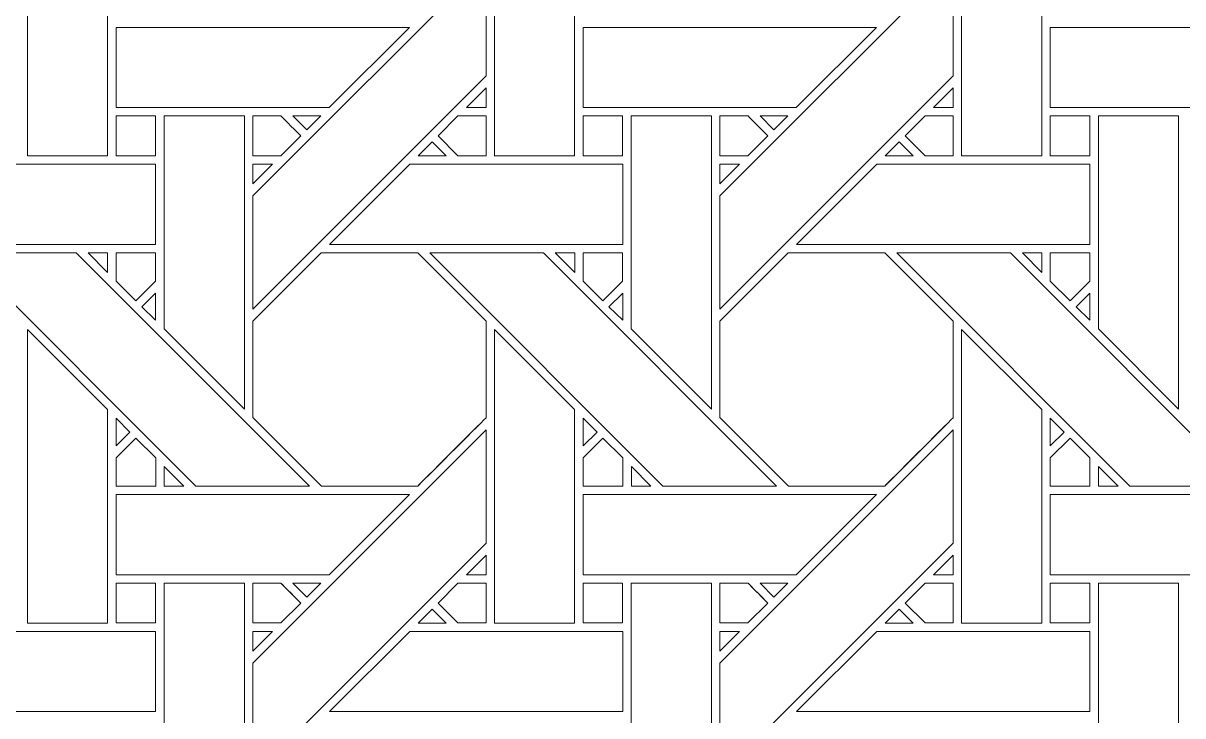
# Model space of a CAD drawing. Header units: inches. Extents: x 2.4 to 22.4, y -0.9 to 19.1.
# Drawn here: x 7.41 to 9.766, y 13.61 to 15.016 of the extents above; entities that cross this region are included whole.
import ezdxf

# ---------------------------------------------------------------- set-up
doc = ezdxf.new("R2010")
doc.units = ezdxf.units.IN
doc.header["$MEASUREMENT"] = 0
doc.layers.add('Design', color=7, linetype='Continuous', lineweight=0)

msp = doc.modelspace()

# ---------------------------------------------------------------- linework, layer by layer
at = {"layer": 'Design'}
for points, knots in [([(2.3829, 19.0948), (2.3829, 19.0948), (2.3829, -0.9052), (2.3829, -0.9052), (2.3829, -0.9052), (22.3829, -0.9052), (22.3829, -0.9052), (22.3829, -0.9052), (22.3829, 19.0948), (22.3829, 19.0948), (22.3829, 19.0948), (2.3829, 19.0948), (2.3829, 19.0948)], [0, 0, 0, 0, 1, 1, 1, 2, 2, 2, 3, 3, 3, 4, 4, 4, 4]), ([(3.3653, 18.1123), (3.3653, 18.1123), (3.3653, 0.0772), (3.3653, 0.0772), (3.3653, 0.0772), (21.4004, 0.0772), (21.4004, 0.0772), (21.4004, 0.0772), (21.4004, 18.1123), (21.4004, 18.1123), (21.4004, 18.1123), (3.3653, 18.1123), (3.3653, 18.1123)], [0, 0, 0, 0, 1, 1, 1, 2, 2, 2, 3, 3, 3, 4, 4, 4, 4]), ([(7.4188, 14.7468), (7.4188, 14.7468), (7.4188, 15.3426), (7.4188, 15.3426), (7.4188, 15.3426), (7.5816, 15.1805), (7.5816, 15.1805), (7.5816, 15.1805), (7.5816, 14.7468), (7.5816, 14.7468), (7.5816, 14.7468), (7.4188, 14.7468), (7.4188, 14.7468)], [0, 0, 0, 0, 1, 1, 1, 2, 2, 2, 3, 3, 3, 4, 4, 4, 4]), ([(8.3676, 14.7468), (8.3676, 14.7468), (8.3676, 15.3426), (8.3676, 15.3426), (8.3676, 15.3426), (8.5303, 15.1805), (8.5303, 15.1805), (8.5303, 15.1805), (8.5303, 14.7468), (8.5303, 14.7468), (8.5303, 14.7468), (8.3676, 14.7468), (8.3676, 14.7468)], [0, 0, 0, 0, 1, 1, 1, 2, 2, 2, 3, 3, 3, 4, 4, 4, 4]), ([(9.3163, 14.7468), (9.3163, 14.7468), (9.3163, 15.3426), (9.3163, 15.3426), (9.3163, 15.3426), (9.4791, 15.1805), (9.4791, 15.1805), (9.4791, 15.1805), (9.4791, 14.7468), (9.4791, 14.7468), (9.4791, 14.7468), (9.3163, 14.7468), (9.3163, 14.7468)], [0, 0, 0, 0, 1, 1, 1, 2, 2, 2, 3, 3, 3, 4, 4, 4, 4]), ([(8.3504, 14.909), (8.3504, 14.909), (7.8768, 14.4354), (7.8768, 14.4354), (7.8768, 14.4354), (7.8768, 14.6655), (7.8768, 14.6655), (7.8768, 14.6655), (8.3504, 15.139), (8.3504, 15.139), (8.3504, 15.139), (8.3504, 14.909), (8.3504, 14.909)], [0, 0, 0, 0, 1, 1, 1, 2, 2, 2, 3, 3, 3, 4, 4, 4, 4]), ([(9.2992, 14.909), (9.2992, 14.909), (8.8255, 14.4354), (8.8255, 14.4354), (8.8255, 14.4354), (8.8255, 14.6655), (8.8255, 14.6655), (8.8255, 14.6655), (9.2992, 15.139), (9.2992, 15.139), (9.2992, 15.139), (9.2992, 14.909), (9.2992, 14.909)], [0, 0, 0, 0, 1, 1, 1, 2, 2, 2, 3, 3, 3, 4, 4, 4, 4]), ([(8.1946, 15.0075), (8.1946, 15.0075), (8.0319, 14.8448), (8.0319, 14.8448), (8.0319, 14.8448), (7.5989, 14.8448), (7.5989, 14.8448), (7.5989, 14.8448), (7.5989, 15.0075), (7.5989, 15.0075), (7.5989, 15.0075), (8.1946, 15.0075), (8.1946, 15.0075)], [0, 0, 0, 0, 1, 1, 1, 2, 2, 2, 3, 3, 3, 4, 4, 4, 4]), ([(9.1433, 15.0075), (9.1433, 15.0075), (8.9806, 14.8448), (8.9806, 14.8448), (8.9806, 14.8448), (8.5476, 14.8448), (8.5476, 14.8448), (8.5476, 14.8448), (8.5476, 15.0075), (8.5476, 15.0075), (8.5476, 15.0075), (9.1433, 15.0075), (9.1433, 15.0075)], [0, 0, 0, 0, 1, 1, 1, 2, 2, 2, 3, 3, 3, 4, 4, 4, 4]), ([(10.0921, 15.0075), (10.0921, 15.0075), (9.9293, 14.8448), (9.9293, 14.8448), (9.9293, 14.8448), (9.4964, 14.8448), (9.4964, 14.8448), (9.4964, 14.8448), (9.4964, 15.0075), (9.4964, 15.0075), (9.4964, 15.0075), (10.0921, 15.0075), (10.0921, 15.0075)], [0, 0, 0, 0, 1, 1, 1, 2, 2, 2, 3, 3, 3, 4, 4, 4, 4]), ([(8.3504, 14.8449), (8.3504, 14.8449), (8.3107, 14.8449), (8.3107, 14.8449), (8.3107, 14.8449), (8.3504, 14.8846), (8.3504, 14.8846), (8.3504, 14.8846), (8.3504, 14.8449), (8.3504, 14.8449)], [0, 0, 0, 0, 1, 1, 1, 2, 2, 2, 3, 3, 3, 3]), ([(9.2992, 14.8449), (9.2992, 14.8449), (9.2594, 14.8449), (9.2594, 14.8449), (9.2594, 14.8449), (9.2992, 14.8846), (9.2992, 14.8846), (9.2992, 14.8846), (9.2992, 14.8449), (9.2992, 14.8449)], [0, 0, 0, 0, 1, 1, 1, 2, 2, 2, 3, 3, 3, 3]), ([(7.5989, 14.8276), (7.5989, 14.8276), (7.6791, 14.8276), (7.6791, 14.8276), (7.6791, 14.8276), (7.6791, 14.7468), (7.6791, 14.7468), (7.6791, 14.7468), (7.5989, 14.7468), (7.5989, 14.7468), (7.5989, 14.7468), (7.5989, 14.8276), (7.5989, 14.8276)], [0, 0, 0, 0, 1, 1, 1, 2, 2, 2, 3, 3, 3, 4, 4, 4, 4]), ([(7.6791, 14.7468), (7.6791, 14.7468), (7.5989, 14.7468), (7.5989, 14.7468), (7.5989, 14.7468), (7.5989, 14.8276), (7.5989, 14.8276), (7.5989, 14.8276), (7.6791, 14.8276), (7.6791, 14.8276), (7.6791, 14.8276), (7.6791, 14.7468), (7.6791, 14.7468)], [0, 0, 0, 0, 1, 1, 1, 2, 2, 2, 3, 3, 3, 4, 4, 4, 4]), ([(7.6967, 14.3954), (7.6967, 14.3954), (7.6967, 14.8276), (7.6967, 14.8276), (7.6967, 14.8276), (7.8596, 14.8276), (7.8596, 14.8276), (7.8596, 14.8276), (7.8596, 14.2324), (7.8596, 14.2324), (7.8596, 14.2324), (7.6967, 14.3954), (7.6967, 14.3954)], [0, 0, 0, 0, 1, 1, 1, 2, 2, 2, 3, 3, 3, 4, 4, 4, 4]), ([(7.9338, 14.8276), (7.9389, 14.8225), (7.9697, 14.7917), (7.9741, 14.7873), (7.9741, 14.7873), (7.9337, 14.7468), (7.9337, 14.7468), (7.9337, 14.7468), (7.8767, 14.7468), (7.8767, 14.7468), (7.8767, 14.7468), (7.8767, 14.8276), (7.8767, 14.8276), (7.8767, 14.8276), (7.9338, 14.8276), (7.9338, 14.8276)], [0, 0, 0, 0, 1, 1, 1, 2, 2, 2, 3, 3, 3, 4, 4, 4, 5, 5, 5, 5]), ([(7.9741, 14.7873), (7.9741, 14.7873), (7.9337, 14.7468), (7.9337, 14.7468), (7.9337, 14.7468), (7.8767, 14.7468), (7.8767, 14.7468), (7.8767, 14.7468), (7.8767, 14.8276), (7.8767, 14.8276), (7.8767, 14.8276), (7.9338, 14.8276), (7.9338, 14.8276), (7.9389, 14.8225), (7.9697, 14.7917), (7.9741, 14.7873)], [0, 0, 0, 0, 1, 1, 1, 2, 2, 2, 3, 3, 3, 4, 4, 4, 5, 5, 5, 5]), ([(7.9582, 14.8276), (7.9582, 14.8276), (8.0146, 14.8276), (8.0146, 14.8276), (8.0146, 14.8276), (7.9864, 14.7994), (7.9864, 14.7994), (7.9864, 14.7994), (7.9582, 14.8276), (7.9582, 14.8276)], [0, 0, 0, 0, 1, 1, 1, 2, 2, 2, 3, 3, 3, 3]), ([(8.2933, 14.7468), (8.2933, 14.7468), (8.2529, 14.7872), (8.2529, 14.7872), (8.2529, 14.7872), (8.2934, 14.8276), (8.2934, 14.8276), (8.2934, 14.8276), (8.3504, 14.8276), (8.3504, 14.8276), (8.3504, 14.8276), (8.3504, 14.7468), (8.3504, 14.7468), (8.3504, 14.7468), (8.2933, 14.7468), (8.2933, 14.7468)], [0, 0, 0, 0, 1, 1, 1, 2, 2, 2, 3, 3, 3, 4, 4, 4, 5, 5, 5, 5]), ([(8.2529, 14.7872), (8.2529, 14.7872), (8.2934, 14.8276), (8.2934, 14.8276), (8.2934, 14.8276), (8.3504, 14.8276), (8.3504, 14.8276), (8.3504, 14.8276), (8.3504, 14.7468), (8.3504, 14.7468), (8.3504, 14.7468), (8.2933, 14.7468), (8.2933, 14.7468), (8.2933, 14.7468), (8.2529, 14.7872), (8.2529, 14.7872)], [0, 0, 0, 0, 1, 1, 1, 2, 2, 2, 3, 3, 3, 4, 4, 4, 5, 5, 5, 5]), ([(8.5476, 14.8276), (8.5476, 14.8276), (8.6278, 14.8276), (8.6278, 14.8276), (8.6278, 14.8276), (8.6278, 14.7468), (8.6278, 14.7468), (8.6278, 14.7468), (8.5476, 14.7468), (8.5476, 14.7468), (8.5476, 14.7468), (8.5476, 14.8276), (8.5476, 14.8276)], [0, 0, 0, 0, 1, 1, 1, 2, 2, 2, 3, 3, 3, 4, 4, 4, 4]), ([(8.6278, 14.7468), (8.6278, 14.7468), (8.5476, 14.7468), (8.5476, 14.7468), (8.5476, 14.7468), (8.5476, 14.8276), (8.5476, 14.8276), (8.5476, 14.8276), (8.6278, 14.8276), (8.6278, 14.8276), (8.6278, 14.8276), (8.6278, 14.7468), (8.6278, 14.7468)], [0, 0, 0, 0, 1, 1, 1, 2, 2, 2, 3, 3, 3, 4, 4, 4, 4]), ([(8.6454, 14.3954), (8.6454, 14.3954), (8.6454, 14.8276), (8.6454, 14.8276), (8.6454, 14.8276), (8.8083, 14.8276), (8.8083, 14.8276), (8.8083, 14.8276), (8.8083, 14.2324), (8.8083, 14.2324), (8.8083, 14.2324), (8.6454, 14.3954), (8.6454, 14.3954)], [0, 0, 0, 0, 1, 1, 1, 2, 2, 2, 3, 3, 3, 4, 4, 4, 4]), ([(8.8825, 14.8276), (8.8877, 14.8225), (8.9184, 14.7917), (8.9228, 14.7873), (8.9228, 14.7873), (8.8824, 14.7468), (8.8824, 14.7468), (8.8824, 14.7468), (8.8255, 14.7468), (8.8255, 14.7468), (8.8255, 14.7468), (8.8255, 14.8276), (8.8255, 14.8276), (8.8255, 14.8276), (8.8825, 14.8276), (8.8825, 14.8276)], [0, 0, 0, 0, 1, 1, 1, 2, 2, 2, 3, 3, 3, 4, 4, 4, 5, 5, 5, 5]), ([(8.9228, 14.7873), (8.9228, 14.7873), (8.8824, 14.7468), (8.8824, 14.7468), (8.8824, 14.7468), (8.8255, 14.7468), (8.8255, 14.7468), (8.8255, 14.7468), (8.8255, 14.8276), (8.8255, 14.8276), (8.8255, 14.8276), (8.8825, 14.8276), (8.8825, 14.8276), (8.8877, 14.8224), (8.9185, 14.7916), (8.9228, 14.7873)], [0, 0, 0, 0, 1, 1, 1, 2, 2, 2, 3, 3, 3, 4, 4, 4, 5, 5, 5, 5]), ([(8.9069, 14.8276), (8.9069, 14.8276), (8.9634, 14.8276), (8.9634, 14.8276), (8.9634, 14.8276), (8.9351, 14.7994), (8.9351, 14.7994), (8.9351, 14.7994), (8.9069, 14.8276), (8.9069, 14.8276)], [0, 0, 0, 0, 1, 1, 1, 2, 2, 2, 3, 3, 3, 3]), ([(9.242, 14.7468), (9.242, 14.7468), (9.2017, 14.7872), (9.2017, 14.7872), (9.2017, 14.7872), (9.2421, 14.8276), (9.2421, 14.8276), (9.2421, 14.8276), (9.2991, 14.8276), (9.2991, 14.8276), (9.2991, 14.8276), (9.2991, 14.7468), (9.2991, 14.7468), (9.2991, 14.7468), (9.242, 14.7468), (9.242, 14.7468)], [0, 0, 0, 0, 1, 1, 1, 2, 2, 2, 3, 3, 3, 4, 4, 4, 5, 5, 5, 5]), ([(9.2991, 14.7468), (9.2991, 14.7468), (9.242, 14.7468), (9.242, 14.7468), (9.242, 14.7468), (9.2017, 14.7872), (9.2017, 14.7872), (9.2017, 14.7872), (9.2421, 14.8276), (9.2421, 14.8276), (9.2421, 14.8276), (9.2991, 14.8276), (9.2991, 14.8276), (9.2991, 14.8276), (9.2991, 14.7468), (9.2991, 14.7468)], [0, 0, 0, 0, 1, 1, 1, 2, 2, 2, 3, 3, 3, 4, 4, 4, 5, 5, 5, 5]), ([(9.4963, 14.8276), (9.4963, 14.8276), (9.5766, 14.8276), (9.5766, 14.8276), (9.5766, 14.8276), (9.5766, 14.7468), (9.5766, 14.7468), (9.5766, 14.7468), (9.4963, 14.7468), (9.4963, 14.7468), (9.4963, 14.7468), (9.4963, 14.8276), (9.4963, 14.8276)], [0, 0, 0, 0, 1, 1, 1, 2, 2, 2, 3, 3, 3, 4, 4, 4, 4]), ([(9.5766, 14.8276), (9.5766, 14.8276), (9.5766, 14.7468), (9.5766, 14.7468), (9.5766, 14.7468), (9.4963, 14.7468), (9.4963, 14.7468), (9.4963, 14.7468), (9.4963, 14.8276), (9.4963, 14.8276), (9.4963, 14.8276), (9.5766, 14.8276), (9.5766, 14.8276)], [0, 0, 0, 0, 1, 1, 1, 2, 2, 2, 3, 3, 3, 4, 4, 4, 4]), ([(9.5942, 14.3954), (9.5942, 14.3954), (9.5942, 14.8276), (9.5942, 14.8276), (9.5942, 14.8276), (9.7571, 14.8276), (9.7571, 14.8276), (9.7571, 14.8276), (9.7571, 14.2324), (9.7571, 14.2324), (9.7571, 14.2324), (9.5942, 14.3954), (9.5942, 14.3954)], [0, 0, 0, 0, 1, 1, 1, 2, 2, 2, 3, 3, 3, 4, 4, 4, 4]), ([(8.2691, 14.7468), (8.2691, 14.7468), (8.2126, 14.7468), (8.2126, 14.7468), (8.2126, 14.7468), (8.2408, 14.775), (8.2408, 14.775), (8.2408, 14.775), (8.2691, 14.7468), (8.2691, 14.7468)], [0, 0, 0, 0, 1, 1, 1, 2, 2, 2, 3, 3, 3, 3]), ([(9.1613, 14.7468), (9.1613, 14.7468), (9.1896, 14.775), (9.1896, 14.775), (9.1896, 14.775), (9.2178, 14.7468), (9.2178, 14.7468), (9.2178, 14.7468), (9.1613, 14.7468), (9.1613, 14.7468)], [0, 0, 0, 0, 1, 1, 1, 2, 2, 2, 3, 3, 3, 3]), ([(7.6792, 14.7296), (7.6792, 14.7296), (7.6792, 14.5668), (7.6792, 14.5668), (7.6792, 14.5668), (7.0839, 14.5668), (7.0839, 14.5668), (7.0839, 14.5668), (7.2467, 14.7296), (7.2467, 14.7296), (7.2467, 14.7296), (7.6792, 14.7296), (7.6792, 14.7296)], [0, 0, 0, 0, 1, 1, 1, 2, 2, 2, 3, 3, 3, 4, 4, 4, 4]), ([(7.9166, 14.7296), (7.9166, 14.7296), (7.8768, 14.6898), (7.8768, 14.6898), (7.8768, 14.6898), (7.8768, 14.7296), (7.8768, 14.7296), (7.8768, 14.7296), (7.9166, 14.7296), (7.9166, 14.7296)], [0, 0, 0, 0, 1, 1, 1, 2, 2, 2, 3, 3, 3, 3]), ([(8.6279, 14.7296), (8.6279, 14.7296), (8.6279, 14.5668), (8.6279, 14.5668), (8.6279, 14.5668), (8.0326, 14.5668), (8.0326, 14.5668), (8.0326, 14.5668), (8.1954, 14.7296), (8.1954, 14.7296), (8.1954, 14.7296), (8.6279, 14.7296), (8.6279, 14.7296)], [0, 0, 0, 0, 1, 1, 1, 2, 2, 2, 3, 3, 3, 4, 4, 4, 4]), ([(8.8653, 14.7296), (8.8653, 14.7296), (8.8255, 14.6898), (8.8255, 14.6898), (8.8255, 14.6898), (8.8255, 14.7296), (8.8255, 14.7296), (8.8255, 14.7296), (8.8653, 14.7296), (8.8653, 14.7296)], [0, 0, 0, 0, 1, 1, 1, 2, 2, 2, 3, 3, 3, 3]), ([(9.5766, 14.7296), (9.5766, 14.7296), (9.5766, 14.5668), (9.5766, 14.5668), (9.5766, 14.5668), (8.9813, 14.5668), (8.9813, 14.5668), (8.9813, 14.5668), (9.1442, 14.7296), (9.1442, 14.7296), (9.1442, 14.7296), (9.5766, 14.7296), (9.5766, 14.7296)], [0, 0, 0, 0, 1, 1, 1, 2, 2, 2, 3, 3, 3, 4, 4, 4, 4]), ([(7.9918, 14.076), (7.9918, 14.076), (7.7607, 14.076), (7.7607, 14.076), (7.7607, 14.076), (7.2872, 14.5497), (7.2872, 14.5497), (7.2872, 14.5497), (7.5181, 14.5497), (7.5181, 14.5497), (7.5181, 14.5497), (7.9918, 14.076), (7.9918, 14.076)], [0, 0, 0, 0, 1, 1, 1, 2, 2, 2, 3, 3, 3, 4, 4, 4, 4]), ([(7.5422, 14.5497), (7.5422, 14.5497), (7.5817, 14.5497), (7.5817, 14.5497), (7.5817, 14.5497), (7.5817, 14.5099), (7.5817, 14.5099), (7.5817, 14.5099), (7.5422, 14.5497), (7.5422, 14.5497)], [0, 0, 0, 0, 1, 1, 1, 2, 2, 2, 3, 3, 3, 3]), ([(7.6791, 14.5497), (7.6791, 14.5497), (7.6791, 14.4921), (7.6791, 14.4921), (7.6791, 14.4921), (7.6391, 14.4523), (7.6391, 14.4523), (7.6391, 14.4523), (7.5988, 14.4925), (7.5988, 14.4925), (7.5988, 14.4925), (7.5988, 14.5497), (7.5988, 14.5497), (7.5988, 14.5497), (7.6791, 14.5497), (7.6791, 14.5497)], [0, 0, 0, 0, 1, 1, 1, 2, 2, 2, 3, 3, 3, 4, 4, 4, 5, 5, 5, 5]), ([(7.6392, 14.4522), (7.6392, 14.4522), (7.5988, 14.4925), (7.5988, 14.4925), (7.5988, 14.4925), (7.5988, 14.5497), (7.5988, 14.5497), (7.5988, 14.5497), (7.6791, 14.5497), (7.6791, 14.5497), (7.6791, 14.5497), (7.6791, 14.4921), (7.6791, 14.4921), (7.6791, 14.4921), (7.6392, 14.4522), (7.6392, 14.4522)], [0, 0, 0, 0, 1, 1, 1, 2, 2, 2, 3, 3, 3, 4, 4, 4, 5, 5, 5, 5]), ([(8.0154, 14.5497), (8.0154, 14.5497), (8.2116, 14.5497), (8.2116, 14.5497), (8.2116, 14.5497), (8.3504, 14.411), (8.3504, 14.411), (8.3504, 14.411), (8.3504, 14.2148), (8.3504, 14.2148), (8.3326, 14.1969), (8.2207, 14.0851), (8.2117, 14.0761), (8.2117, 14.0761), (8.016, 14.0761), (8.016, 14.0761), (8.016, 14.0761), (7.8767, 14.2153), (7.8767, 14.2153), (7.8767, 14.2153), (7.8767, 14.411), (7.8767, 14.411), (7.8767, 14.411), (8.0154, 14.5497), (8.0154, 14.5497)], [0, 0, 0, 0, 1, 1, 1, 2, 2, 2, 3, 3, 3, 4, 4, 4, 5, 5, 5, 6, 6, 6, 7, 7, 7, 8, 8, 8, 8]), ([(8.3504, 14.411), (8.3504, 14.411), (8.3504, 14.2148), (8.3504, 14.2148), (8.3323, 14.1966), (8.2204, 14.0849), (8.2117, 14.0761), (8.2117, 14.0761), (8.016, 14.0761), (8.016, 14.0761), (8.016, 14.0761), (7.8767, 14.2153), (7.8767, 14.2153), (7.8767, 14.2153), (7.8767, 14.411), (7.8767, 14.411), (7.8767, 14.411), (8.0154, 14.5497), (8.0154, 14.5497), (8.0154, 14.5497), (8.2116, 14.5497), (8.2116, 14.5497), (8.2116, 14.5497), (8.3504, 14.411), (8.3504, 14.411)], [0, 0, 0, 0, 1, 1, 1, 2, 2, 2, 3, 3, 3, 4, 4, 4, 5, 5, 5, 6, 6, 6, 7, 7, 7, 8, 8, 8, 8]), ([(8.9405, 14.076), (8.9405, 14.076), (8.7095, 14.076), (8.7095, 14.076), (8.7095, 14.076), (8.2359, 14.5497), (8.2359, 14.5497), (8.2359, 14.5497), (8.4669, 14.5497), (8.4669, 14.5497), (8.4669, 14.5497), (8.9405, 14.076), (8.9405, 14.076)], [0, 0, 0, 0, 1, 1, 1, 2, 2, 2, 3, 3, 3, 4, 4, 4, 4]), ([(8.491, 14.5497), (8.491, 14.5497), (8.5304, 14.5497), (8.5304, 14.5497), (8.5304, 14.5497), (8.5304, 14.5099), (8.5304, 14.5099), (8.5304, 14.5099), (8.491, 14.5497), (8.491, 14.5497)], [0, 0, 0, 0, 1, 1, 1, 2, 2, 2, 3, 3, 3, 3]), ([(8.6278, 14.5497), (8.6278, 14.5497), (8.6278, 14.4921), (8.6278, 14.4921), (8.6278, 14.4921), (8.5879, 14.4522), (8.5879, 14.4522), (8.5879, 14.4522), (8.5476, 14.4925), (8.5476, 14.4925), (8.5476, 14.4925), (8.5476, 14.5497), (8.5476, 14.5497), (8.5476, 14.5497), (8.6278, 14.5497), (8.6278, 14.5497)], [0, 0, 0, 0, 1, 1, 1, 2, 2, 2, 3, 3, 3, 4, 4, 4, 5, 5, 5, 5]), ([(8.5879, 14.4522), (8.5879, 14.4522), (8.5476, 14.4925), (8.5476, 14.4925), (8.5476, 14.4925), (8.5476, 14.5497), (8.5476, 14.5497), (8.5476, 14.5497), (8.6278, 14.5497), (8.6278, 14.5497), (8.6278, 14.5497), (8.6278, 14.4921), (8.6278, 14.4921), (8.6278, 14.4921), (8.5879, 14.4522), (8.5879, 14.4522)], [0, 0, 0, 0, 1, 1, 1, 2, 2, 2, 3, 3, 3, 4, 4, 4, 5, 5, 5, 5]), ([(8.9642, 14.5497), (8.9642, 14.5497), (9.1604, 14.5497), (9.1604, 14.5497), (9.1604, 14.5497), (9.2991, 14.411), (9.2991, 14.411), (9.2991, 14.411), (9.2991, 14.2148), (9.2991, 14.2148), (9.2813, 14.1969), (9.1694, 14.0851), (9.1604, 14.0761), (9.1604, 14.0761), (8.9647, 14.0761), (8.9647, 14.0761), (8.9647, 14.0761), (8.8255, 14.2153), (8.8255, 14.2153), (8.8255, 14.2153), (8.8255, 14.411), (8.8255, 14.411), (8.8255, 14.411), (8.9642, 14.5497), (8.9642, 14.5497)], [0, 0, 0, 0, 1, 1, 1, 2, 2, 2, 3, 3, 3, 4, 4, 4, 5, 5, 5, 6, 6, 6, 7, 7, 7, 8, 8, 8, 8]), ([(9.2991, 14.411), (9.2991, 14.411), (9.2991, 14.2148), (9.2991, 14.2148), (9.281, 14.1966), (9.1692, 14.0849), (9.1604, 14.0761), (9.1604, 14.0761), (8.9647, 14.0761), (8.9647, 14.0761), (8.9647, 14.0761), (8.8255, 14.2153), (8.8255, 14.2153), (8.8255, 14.2153), (8.8255, 14.411), (8.8255, 14.411), (8.8255, 14.411), (8.9642, 14.5497), (8.9642, 14.5497), (8.9642, 14.5497), (9.1604, 14.5497), (9.1604, 14.5497), (9.1604, 14.5497), (9.2991, 14.411), (9.2991, 14.411)], [0, 0, 0, 0, 1, 1, 1, 2, 2, 2, 3, 3, 3, 4, 4, 4, 5, 5, 5, 6, 6, 6, 7, 7, 7, 8, 8, 8, 8]), ([(9.8892, 14.076), (9.8892, 14.076), (9.6582, 14.076), (9.6582, 14.076), (9.6582, 14.076), (9.1846, 14.5497), (9.1846, 14.5497), (9.1846, 14.5497), (9.4156, 14.5497), (9.4156, 14.5497), (9.4156, 14.5497), (9.8892, 14.076), (9.8892, 14.076)], [0, 0, 0, 0, 1, 1, 1, 2, 2, 2, 3, 3, 3, 4, 4, 4, 4]), ([(9.4397, 14.5497), (9.4397, 14.5497), (9.4791, 14.5497), (9.4791, 14.5497), (9.4791, 14.5497), (9.4791, 14.5099), (9.4791, 14.5099), (9.4791, 14.5099), (9.4397, 14.5497), (9.4397, 14.5497)], [0, 0, 0, 0, 1, 1, 1, 2, 2, 2, 3, 3, 3, 3]), ([(9.5766, 14.5497), (9.5766, 14.5497), (9.5766, 14.4921), (9.5766, 14.4921), (9.5766, 14.4921), (9.5366, 14.4522), (9.5366, 14.4522), (9.5366, 14.4522), (9.4963, 14.4925), (9.4963, 14.4925), (9.4963, 14.4925), (9.4963, 14.5497), (9.4963, 14.5497), (9.4963, 14.5497), (9.5766, 14.5497), (9.5766, 14.5497)], [0, 0, 0, 0, 1, 1, 1, 2, 2, 2, 3, 3, 3, 4, 4, 4, 5, 5, 5, 5]), ([(9.5366, 14.4522), (9.5366, 14.4522), (9.4963, 14.4925), (9.4963, 14.4925), (9.4963, 14.4925), (9.4963, 14.5497), (9.4963, 14.5497), (9.4963, 14.5497), (9.5766, 14.5497), (9.5766, 14.5497), (9.5766, 14.5497), (9.5766, 14.4921), (9.5766, 14.4921), (9.5766, 14.4921), (9.5366, 14.4522), (9.5366, 14.4522)], [0, 0, 0, 0, 1, 1, 1, 2, 2, 2, 3, 3, 3, 4, 4, 4, 5, 5, 5, 5]), ([(7.6792, 14.4679), (7.6792, 14.4679), (7.6792, 14.4127), (7.6792, 14.4127), (7.6792, 14.4127), (7.6514, 14.4401), (7.6514, 14.4401), (7.6514, 14.4401), (7.6792, 14.4679), (7.6792, 14.4679)], [0, 0, 0, 0, 1, 1, 1, 2, 2, 2, 3, 3, 3, 3]), ([(8.6279, 14.4679), (8.6279, 14.4679), (8.6279, 14.4127), (8.6279, 14.4127), (8.6279, 14.4127), (8.6001, 14.4401), (8.6001, 14.4401), (8.6001, 14.4401), (8.6279, 14.4679), (8.6279, 14.4679)], [0, 0, 0, 0, 1, 1, 1, 2, 2, 2, 3, 3, 3, 3]), ([(9.5766, 14.4679), (9.5766, 14.4679), (9.5766, 14.4127), (9.5766, 14.4127), (9.5766, 14.4127), (9.5488, 14.4401), (9.5488, 14.4401), (9.5488, 14.4401), (9.5766, 14.4679), (9.5766, 14.4679)], [0, 0, 0, 0, 1, 1, 1, 2, 2, 2, 3, 3, 3, 3]), ([(7.4188, 13.798), (7.4188, 13.798), (7.4188, 14.3939), (7.4188, 14.3939), (7.4188, 14.3939), (7.5816, 14.2317), (7.5816, 14.2317), (7.5816, 14.2317), (7.5816, 13.798), (7.5816, 13.798), (7.5816, 13.798), (7.4188, 13.798), (7.4188, 13.798)], [0, 0, 0, 0, 1, 1, 1, 2, 2, 2, 3, 3, 3, 4, 4, 4, 4]), ([(8.3676, 13.798), (8.3676, 13.798), (8.3676, 14.3939), (8.3676, 14.3939), (8.3676, 14.3939), (8.5303, 14.2317), (8.5303, 14.2317), (8.5303, 14.2317), (8.5303, 13.798), (8.5303, 13.798), (8.5303, 13.798), (8.3676, 13.798), (8.3676, 13.798)], [0, 0, 0, 0, 1, 1, 1, 2, 2, 2, 3, 3, 3, 4, 4, 4, 4]), ([(9.3163, 13.798), (9.3163, 13.798), (9.3163, 14.3939), (9.3163, 14.3939), (9.3163, 14.3939), (9.4791, 14.2317), (9.4791, 14.2317), (9.4791, 14.2317), (9.4791, 13.798), (9.4791, 13.798), (9.4791, 13.798), (9.3163, 13.798), (9.3163, 13.798)], [0, 0, 0, 0, 1, 1, 1, 2, 2, 2, 3, 3, 3, 4, 4, 4, 4]), ([(7.5989, 14.1575), (7.5989, 14.1575), (7.5989, 14.2142), (7.5989, 14.2142), (7.5989, 14.2142), (7.6271, 14.1857), (7.6271, 14.1857), (7.6271, 14.1857), (7.5989, 14.1575), (7.5989, 14.1575)], [0, 0, 0, 0, 1, 1, 1, 2, 2, 2, 3, 3, 3, 3]), ([(8.5476, 14.1575), (8.5476, 14.1575), (8.5476, 14.2142), (8.5476, 14.2142), (8.5476, 14.2142), (8.5758, 14.1857), (8.5758, 14.1857), (8.5758, 14.1857), (8.5476, 14.1575), (8.5476, 14.1575)], [0, 0, 0, 0, 1, 1, 1, 2, 2, 2, 3, 3, 3, 3]), ([(9.4964, 14.1575), (9.4964, 14.1575), (9.4964, 14.2142), (9.4964, 14.2142), (9.4964, 14.2142), (9.5246, 14.1857), (9.5246, 14.1857), (9.5246, 14.1857), (9.4964, 14.1575), (9.4964, 14.1575)], [0, 0, 0, 0, 1, 1, 1, 2, 2, 2, 3, 3, 3, 3]), ([(8.3504, 13.9603), (8.3504, 13.9603), (7.8768, 13.4866), (7.8768, 13.4866), (7.8768, 13.4866), (7.8768, 13.7167), (7.8768, 13.7167), (7.8768, 13.7167), (8.3504, 14.1903), (8.3504, 14.1903), (8.3504, 14.1903), (8.3504, 13.9603), (8.3504, 13.9603)], [0, 0, 0, 0, 1, 1, 1, 2, 2, 2, 3, 3, 3, 4, 4, 4, 4]), ([(9.2992, 13.9603), (9.2992, 13.9603), (8.8255, 13.4866), (8.8255, 13.4866), (8.8255, 13.4866), (8.8255, 13.7167), (8.8255, 13.7167), (8.8255, 13.7167), (9.2992, 14.1903), (9.2992, 14.1903), (9.2992, 14.1903), (9.2992, 13.9603), (9.2992, 13.9603)], [0, 0, 0, 0, 1, 1, 1, 2, 2, 2, 3, 3, 3, 4, 4, 4, 4]), ([(7.5988, 14.0759), (7.5988, 14.0759), (7.5988, 14.1331), (7.5988, 14.1331), (7.5988, 14.1331), (7.6392, 14.1735), (7.6392, 14.1735), (7.6392, 14.1735), (7.6795, 14.1331), (7.6795, 14.1331), (7.6795, 14.1331), (7.6795, 14.0759), (7.6795, 14.0759), (7.6795, 14.0759), (7.5988, 14.0759), (7.5988, 14.0759)], [0, 0, 0, 0, 1, 1, 1, 2, 2, 2, 3, 3, 3, 4, 4, 4, 5, 5, 5, 5]), ([(7.6392, 14.1735), (7.6392, 14.1735), (7.6795, 14.1331), (7.6795, 14.1331), (7.6795, 14.1331), (7.6795, 14.0759), (7.6795, 14.0759), (7.6795, 14.0759), (7.5988, 14.0759), (7.5988, 14.0759), (7.5988, 14.0759), (7.5988, 14.1331), (7.5988, 14.1331), (7.5988, 14.1331), (7.6392, 14.1735), (7.6392, 14.1735)], [0, 0, 0, 0, 1, 1, 1, 2, 2, 2, 3, 3, 3, 4, 4, 4, 5, 5, 5, 5]), ([(8.5476, 14.0759), (8.5476, 14.0759), (8.5476, 14.1332), (8.5476, 14.1332), (8.5476, 14.1332), (8.5879, 14.1735), (8.5879, 14.1735), (8.5879, 14.1735), (8.6282, 14.1332), (8.6282, 14.1332), (8.6282, 14.1332), (8.6282, 14.0759), (8.6282, 14.0759), (8.6282, 14.0759), (8.5476, 14.0759), (8.5476, 14.0759)], [0, 0, 0, 0, 1, 1, 1, 2, 2, 2, 3, 3, 3, 4, 4, 4, 5, 5, 5, 5]), ([(8.5879, 14.1735), (8.5879, 14.1735), (8.6282, 14.1332), (8.6282, 14.1332), (8.6282, 14.1332), (8.6282, 14.0759), (8.6282, 14.0759), (8.6282, 14.0759), (8.5476, 14.0759), (8.5476, 14.0759), (8.5476, 14.0759), (8.5476, 14.1332), (8.5476, 14.1332), (8.5476, 14.1332), (8.5879, 14.1735), (8.5879, 14.1735)], [0, 0, 0, 0, 1, 1, 1, 2, 2, 2, 3, 3, 3, 4, 4, 4, 5, 5, 5, 5]), ([(9.4963, 14.0759), (9.4963, 14.0759), (9.4963, 14.1332), (9.4963, 14.1332), (9.4963, 14.1332), (9.5367, 14.1735), (9.5367, 14.1735), (9.5367, 14.1735), (9.577, 14.1332), (9.577, 14.1332), (9.577, 14.1332), (9.577, 14.0759), (9.577, 14.0759), (9.577, 14.0759), (9.4963, 14.0759), (9.4963, 14.0759)], [0, 0, 0, 0, 1, 1, 1, 2, 2, 2, 3, 3, 3, 4, 4, 4, 5, 5, 5, 5]), ([(9.5367, 14.1735), (9.5367, 14.1735), (9.577, 14.1332), (9.577, 14.1332), (9.577, 14.1332), (9.577, 14.0759), (9.577, 14.0759), (9.577, 14.0759), (9.4963, 14.0759), (9.4963, 14.0759), (9.4963, 14.0759), (9.4963, 14.1332), (9.4963, 14.1332), (9.4963, 14.1332), (9.5367, 14.1735), (9.5367, 14.1735)], [0, 0, 0, 0, 1, 1, 1, 2, 2, 2, 3, 3, 3, 4, 4, 4, 5, 5, 5, 5]), ([(7.6968, 14.076), (7.6968, 14.076), (7.6968, 14.1158), (7.6968, 14.1158), (7.6968, 14.1158), (7.7365, 14.076), (7.7365, 14.076), (7.7365, 14.076), (7.6968, 14.076), (7.6968, 14.076)], [0, 0, 0, 0, 1, 1, 1, 2, 2, 2, 3, 3, 3, 3]), ([(8.6455, 14.076), (8.6455, 14.076), (8.6455, 14.1158), (8.6455, 14.1158), (8.6455, 14.1158), (8.6853, 14.076), (8.6853, 14.076), (8.6853, 14.076), (8.6455, 14.076), (8.6455, 14.076)], [0, 0, 0, 0, 1, 1, 1, 2, 2, 2, 3, 3, 3, 3]), ([(9.5943, 14.076), (9.5943, 14.076), (9.5943, 14.1158), (9.5943, 14.1158), (9.5943, 14.1158), (9.634, 14.076), (9.634, 14.076), (9.634, 14.076), (9.5943, 14.076), (9.5943, 14.076)], [0, 0, 0, 0, 1, 1, 1, 2, 2, 2, 3, 3, 3, 3]), ([(8.1946, 14.0588), (8.1946, 14.0588), (8.0319, 13.8961), (8.0319, 13.8961), (8.0319, 13.8961), (7.5989, 13.8961), (7.5989, 13.8961), (7.5989, 13.8961), (7.5989, 14.0588), (7.5989, 14.0588), (7.5989, 14.0588), (8.1946, 14.0588), (8.1946, 14.0588)], [0, 0, 0, 0, 1, 1, 1, 2, 2, 2, 3, 3, 3, 4, 4, 4, 4]), ([(9.1433, 14.0588), (9.1433, 14.0588), (8.9806, 13.8961), (8.9806, 13.8961), (8.9806, 13.8961), (8.5476, 13.8961), (8.5476, 13.8961), (8.5476, 13.8961), (8.5476, 14.0588), (8.5476, 14.0588), (8.5476, 14.0588), (9.1433, 14.0588), (9.1433, 14.0588)], [0, 0, 0, 0, 1, 1, 1, 2, 2, 2, 3, 3, 3, 4, 4, 4, 4]), ([(10.0921, 14.0588), (10.0921, 14.0588), (9.9293, 13.8961), (9.9293, 13.8961), (9.9293, 13.8961), (9.4964, 13.8961), (9.4964, 13.8961), (9.4964, 13.8961), (9.4964, 14.0588), (9.4964, 14.0588), (9.4964, 14.0588), (10.0921, 14.0588), (10.0921, 14.0588)], [0, 0, 0, 0, 1, 1, 1, 2, 2, 2, 3, 3, 3, 4, 4, 4, 4]), ([(8.3504, 13.8961), (8.3504, 13.8961), (8.3107, 13.8961), (8.3107, 13.8961), (8.3107, 13.8961), (8.3504, 13.9359), (8.3504, 13.9359), (8.3504, 13.9359), (8.3504, 13.8961), (8.3504, 13.8961)], [0, 0, 0, 0, 1, 1, 1, 2, 2, 2, 3, 3, 3, 3]), ([(9.2992, 13.8961), (9.2992, 13.8961), (9.2594, 13.8961), (9.2594, 13.8961), (9.2594, 13.8961), (9.2992, 13.9359), (9.2992, 13.9359), (9.2992, 13.9359), (9.2992, 13.8961), (9.2992, 13.8961)], [0, 0, 0, 0, 1, 1, 1, 2, 2, 2, 3, 3, 3, 3]), ([(7.5989, 13.8789), (7.5989, 13.8789), (7.6791, 13.8789), (7.6791, 13.8789), (7.6791, 13.8789), (7.6791, 13.7981), (7.6791, 13.7981), (7.6791, 13.7981), (7.5989, 13.7981), (7.5989, 13.7981), (7.5989, 13.7981), (7.5989, 13.8789), (7.5989, 13.8789)], [0, 0, 0, 0, 1, 1, 1, 2, 2, 2, 3, 3, 3, 4, 4, 4, 4]), ([(7.6791, 13.8789), (7.6791, 13.8789), (7.6791, 13.7981), (7.6791, 13.7981), (7.6791, 13.7981), (7.5989, 13.7981), (7.5989, 13.7981), (7.5989, 13.7981), (7.5989, 13.8789), (7.5989, 13.8789), (7.5989, 13.8789), (7.6791, 13.8789), (7.6791, 13.8789)], [0, 0, 0, 0, 1, 1, 1, 2, 2, 2, 3, 3, 3, 4, 4, 4, 4]), ([(7.8596, 13.8788), (7.8596, 13.8788), (7.8596, 13.2837), (7.8596, 13.2837), (7.8596, 13.2837), (7.6967, 13.4466), (7.6967, 13.4466), (7.6967, 13.4466), (7.6967, 13.8788), (7.6967, 13.8788), (7.6967, 13.8788), (7.8596, 13.8788), (7.8596, 13.8788)], [0, 0, 0, 0, 1, 1, 1, 2, 2, 2, 3, 3, 3, 4, 4, 4, 4]), ([(7.9338, 13.8789), (7.9389, 13.8738), (7.9697, 13.8429), (7.9741, 13.8385), (7.9741, 13.8385), (7.9337, 13.7981), (7.9337, 13.7981), (7.9337, 13.7981), (7.8767, 13.7981), (7.8767, 13.7981), (7.8767, 13.7981), (7.8767, 13.8789), (7.8767, 13.8789), (7.8767, 13.8789), (7.9338, 13.8789), (7.9338, 13.8789)], [0, 0, 0, 0, 1, 1, 1, 2, 2, 2, 3, 3, 3, 4, 4, 4, 5, 5, 5, 5]), ([(7.9741, 13.8385), (7.9741, 13.8385), (7.9337, 13.7981), (7.9337, 13.7981), (7.9337, 13.7981), (7.8767, 13.7981), (7.8767, 13.7981), (7.8767, 13.7981), (7.8767, 13.8789), (7.8767, 13.8789), (7.8767, 13.8789), (7.9338, 13.8789), (7.9338, 13.8789), (7.939, 13.8736), (7.9698, 13.8428), (7.9741, 13.8385)], [0, 0, 0, 0, 1, 1, 1, 2, 2, 2, 3, 3, 3, 4, 4, 4, 5, 5, 5, 5]), ([(7.9582, 13.8788), (7.9582, 13.8788), (8.0146, 13.8788), (8.0146, 13.8788), (8.0146, 13.8788), (7.9864, 13.8506), (7.9864, 13.8506), (7.9864, 13.8506), (7.9582, 13.8788), (7.9582, 13.8788)], [0, 0, 0, 0, 1, 1, 1, 2, 2, 2, 3, 3, 3, 3]), ([(8.2933, 13.7981), (8.2933, 13.7981), (8.2529, 13.8385), (8.2529, 13.8385), (8.2529, 13.8385), (8.2934, 13.8789), (8.2934, 13.8789), (8.2934, 13.8789), (8.3504, 13.8789), (8.3504, 13.8789), (8.3504, 13.8789), (8.3504, 13.7981), (8.3504, 13.7981), (8.3504, 13.7981), (8.2933, 13.7981), (8.2933, 13.7981)], [0, 0, 0, 0, 1, 1, 1, 2, 2, 2, 3, 3, 3, 4, 4, 4, 5, 5, 5, 5]), ([(8.2529, 13.8385), (8.2529, 13.8385), (8.2934, 13.8789), (8.2934, 13.8789), (8.2934, 13.8789), (8.3504, 13.8789), (8.3504, 13.8789), (8.3504, 13.8789), (8.3504, 13.7981), (8.3504, 13.7981), (8.3504, 13.7981), (8.2933, 13.7981), (8.2933, 13.7981), (8.2933, 13.7981), (8.2529, 13.8385), (8.2529, 13.8385)], [0, 0, 0, 0, 1, 1, 1, 2, 2, 2, 3, 3, 3, 4, 4, 4, 5, 5, 5, 5]), ([(8.5476, 13.8789), (8.5476, 13.8789), (8.6278, 13.8789), (8.6278, 13.8789), (8.6278, 13.8789), (8.6278, 13.7981), (8.6278, 13.7981), (8.6278, 13.7981), (8.5476, 13.7981), (8.5476, 13.7981), (8.5476, 13.7981), (8.5476, 13.8789), (8.5476, 13.8789)], [0, 0, 0, 0, 1, 1, 1, 2, 2, 2, 3, 3, 3, 4, 4, 4, 4]), ([(8.6278, 13.7981), (8.6278, 13.7981), (8.5476, 13.7981), (8.5476, 13.7981), (8.5476, 13.7981), (8.5476, 13.8789), (8.5476, 13.8789), (8.5476, 13.8789), (8.6278, 13.8789), (8.6278, 13.8789), (8.6278, 13.8789), (8.6278, 13.7981), (8.6278, 13.7981)], [0, 0, 0, 0, 1, 1, 1, 2, 2, 2, 3, 3, 3, 4, 4, 4, 4]), ([(8.6454, 13.4466), (8.6454, 13.4466), (8.6454, 13.8788), (8.6454, 13.8788), (8.6454, 13.8788), (8.8083, 13.8788), (8.8083, 13.8788), (8.8083, 13.8788), (8.8083, 13.2837), (8.8083, 13.2837), (8.8083, 13.2837), (8.6454, 13.4466), (8.6454, 13.4466)], [0, 0, 0, 0, 1, 1, 1, 2, 2, 2, 3, 3, 3, 4, 4, 4, 4]), ([(8.8825, 13.8789), (8.8877, 13.8738), (8.9184, 13.8429), (8.9228, 13.8385), (8.9228, 13.8385), (8.8824, 13.7981), (8.8824, 13.7981), (8.8824, 13.7981), (8.8255, 13.7981), (8.8255, 13.7981), (8.8255, 13.7981), (8.8255, 13.8789), (8.8255, 13.8789), (8.8255, 13.8789), (8.8825, 13.8789), (8.8825, 13.8789)], [0, 0, 0, 0, 1, 1, 1, 2, 2, 2, 3, 3, 3, 4, 4, 4, 5, 5, 5, 5]), ([(8.907, 13.8544), (8.907, 13.8544), (8.9228, 13.8385), (8.9228, 13.8385), (8.9228, 13.8385), (8.8824, 13.7981), (8.8824, 13.7981), (8.8824, 13.7981), (8.8255, 13.7981), (8.8255, 13.7981), (8.8255, 13.7981), (8.8255, 13.8789), (8.8255, 13.8789), (8.8255, 13.8789), (8.8825, 13.8789), (8.8825, 13.8789), (8.8879, 13.8736), (8.8977, 13.8637), (8.907, 13.8544)], [0, 0, 0, 0, 1, 1, 1, 2, 2, 2, 3, 3, 3, 4, 4, 4, 5, 5, 5, 6, 6, 6, 6]), ([(8.9069, 13.8788), (8.9069, 13.8788), (8.9634, 13.8788), (8.9634, 13.8788), (8.9634, 13.8788), (8.9351, 13.8506), (8.9351, 13.8506), (8.9351, 13.8506), (8.9069, 13.8788), (8.9069, 13.8788)], [0, 0, 0, 0, 1, 1, 1, 2, 2, 2, 3, 3, 3, 3]), ([(9.242, 13.7981), (9.242, 13.7981), (9.2017, 13.8385), (9.2017, 13.8385), (9.2017, 13.8385), (9.2421, 13.8789), (9.2421, 13.8789), (9.2421, 13.8789), (9.2991, 13.8789), (9.2991, 13.8789), (9.2991, 13.8789), (9.2991, 13.7981), (9.2991, 13.7981), (9.2991, 13.7981), (9.242, 13.7981), (9.242, 13.7981)], [0, 0, 0, 0, 1, 1, 1, 2, 2, 2, 3, 3, 3, 4, 4, 4, 5, 5, 5, 5]), ([(9.2991, 13.7981), (9.2991, 13.7981), (9.242, 13.7981), (9.242, 13.7981), (9.242, 13.7981), (9.2017, 13.8385), (9.2017, 13.8385), (9.2017, 13.8385), (9.2421, 13.8789), (9.2421, 13.8789), (9.2421, 13.8789), (9.2991, 13.8789), (9.2991, 13.8789), (9.2991, 13.8789), (9.2991, 13.7981), (9.2991, 13.7981)], [0, 0, 0, 0, 1, 1, 1, 2, 2, 2, 3, 3, 3, 4, 4, 4, 5, 5, 5, 5]), ([(9.4963, 13.8789), (9.4963, 13.8789), (9.5766, 13.8789), (9.5766, 13.8789), (9.5766, 13.8789), (9.5766, 13.7981), (9.5766, 13.7981), (9.5766, 13.7981), (9.4963, 13.7981), (9.4963, 13.7981), (9.4963, 13.7981), (9.4963, 13.8789), (9.4963, 13.8789)], [0, 0, 0, 0, 1, 1, 1, 2, 2, 2, 3, 3, 3, 4, 4, 4, 4]), ([(9.5766, 13.8789), (9.5766, 13.8789), (9.5766, 13.7981), (9.5766, 13.7981), (9.5766, 13.7981), (9.4963, 13.7981), (9.4963, 13.7981), (9.4963, 13.7981), (9.4963, 13.8789), (9.4963, 13.8789), (9.4963, 13.8789), (9.5766, 13.8789), (9.5766, 13.8789)], [0, 0, 0, 0, 1, 1, 1, 2, 2, 2, 3, 3, 3, 4, 4, 4, 4]), ([(9.5942, 13.4466), (9.5942, 13.4466), (9.5942, 13.8788), (9.5942, 13.8788), (9.5942, 13.8788), (9.7571, 13.8788), (9.7571, 13.8788), (9.7571, 13.8788), (9.7571, 13.2837), (9.7571, 13.2837), (9.7571, 13.2837), (9.5942, 13.4466), (9.5942, 13.4466)], [0, 0, 0, 0, 1, 1, 1, 2, 2, 2, 3, 3, 3, 4, 4, 4, 4]), ([(8.2691, 13.798), (8.2691, 13.798), (8.2126, 13.798), (8.2126, 13.798), (8.2126, 13.798), (8.2408, 13.8263), (8.2408, 13.8263), (8.2408, 13.8263), (8.2691, 13.798), (8.2691, 13.798)], [0, 0, 0, 0, 1, 1, 1, 2, 2, 2, 3, 3, 3, 3]), ([(9.1613, 13.798), (9.1613, 13.798), (9.1896, 13.8263), (9.1896, 13.8263), (9.1896, 13.8263), (9.2178, 13.798), (9.2178, 13.798), (9.2178, 13.798), (9.1613, 13.798), (9.1613, 13.798)], [0, 0, 0, 0, 1, 1, 1, 2, 2, 2, 3, 3, 3, 3]), ([(7.2467, 13.7809), (7.2467, 13.7809), (7.6792, 13.7809), (7.6792, 13.7809), (7.6792, 13.7809), (7.6792, 13.6181), (7.6792, 13.6181), (7.6792, 13.6181), (7.0839, 13.6181), (7.0839, 13.6181), (7.0839, 13.6181), (7.2467, 13.7809), (7.2467, 13.7809)], [0, 0, 0, 0, 1, 1, 1, 2, 2, 2, 3, 3, 3, 4, 4, 4, 4]), ([(7.9166, 13.7809), (7.9166, 13.7809), (7.8768, 13.7411), (7.8768, 13.7411), (7.8768, 13.7411), (7.8768, 13.7809), (7.8768, 13.7809), (7.8768, 13.7809), (7.9166, 13.7809), (7.9166, 13.7809)], [0, 0, 0, 0, 1, 1, 1, 2, 2, 2, 3, 3, 3, 3]), ([(8.6279, 13.7809), (8.6279, 13.7809), (8.6279, 13.6181), (8.6279, 13.6181), (8.6279, 13.6181), (8.0326, 13.6181), (8.0326, 13.6181), (8.0326, 13.6181), (8.1954, 13.7809), (8.1954, 13.7809), (8.1954, 13.7809), (8.6279, 13.7809), (8.6279, 13.7809)], [0, 0, 0, 0, 1, 1, 1, 2, 2, 2, 3, 3, 3, 4, 4, 4, 4]), ([(8.8653, 13.7809), (8.8653, 13.7809), (8.8255, 13.7411), (8.8255, 13.7411), (8.8255, 13.7411), (8.8255, 13.7809), (8.8255, 13.7809), (8.8255, 13.7809), (8.8653, 13.7809), (8.8653, 13.7809)], [0, 0, 0, 0, 1, 1, 1, 2, 2, 2, 3, 3, 3, 3]), ([(9.5766, 13.7809), (9.5766, 13.7809), (9.5766, 13.6181), (9.5766, 13.6181), (9.5766, 13.6181), (8.9813, 13.6181), (8.9813, 13.6181), (8.9813, 13.6181), (9.1442, 13.7809), (9.1442, 13.7809), (9.1442, 13.7809), (9.5766, 13.7809), (9.5766, 13.7809)], [0, 0, 0, 0, 1, 1, 1, 2, 2, 2, 3, 3, 3, 4, 4, 4, 4])]:
    msp.add_open_spline(points, degree=3, knots=knots, dxfattribs=at)

doc.saveas('drawing.dxf')
